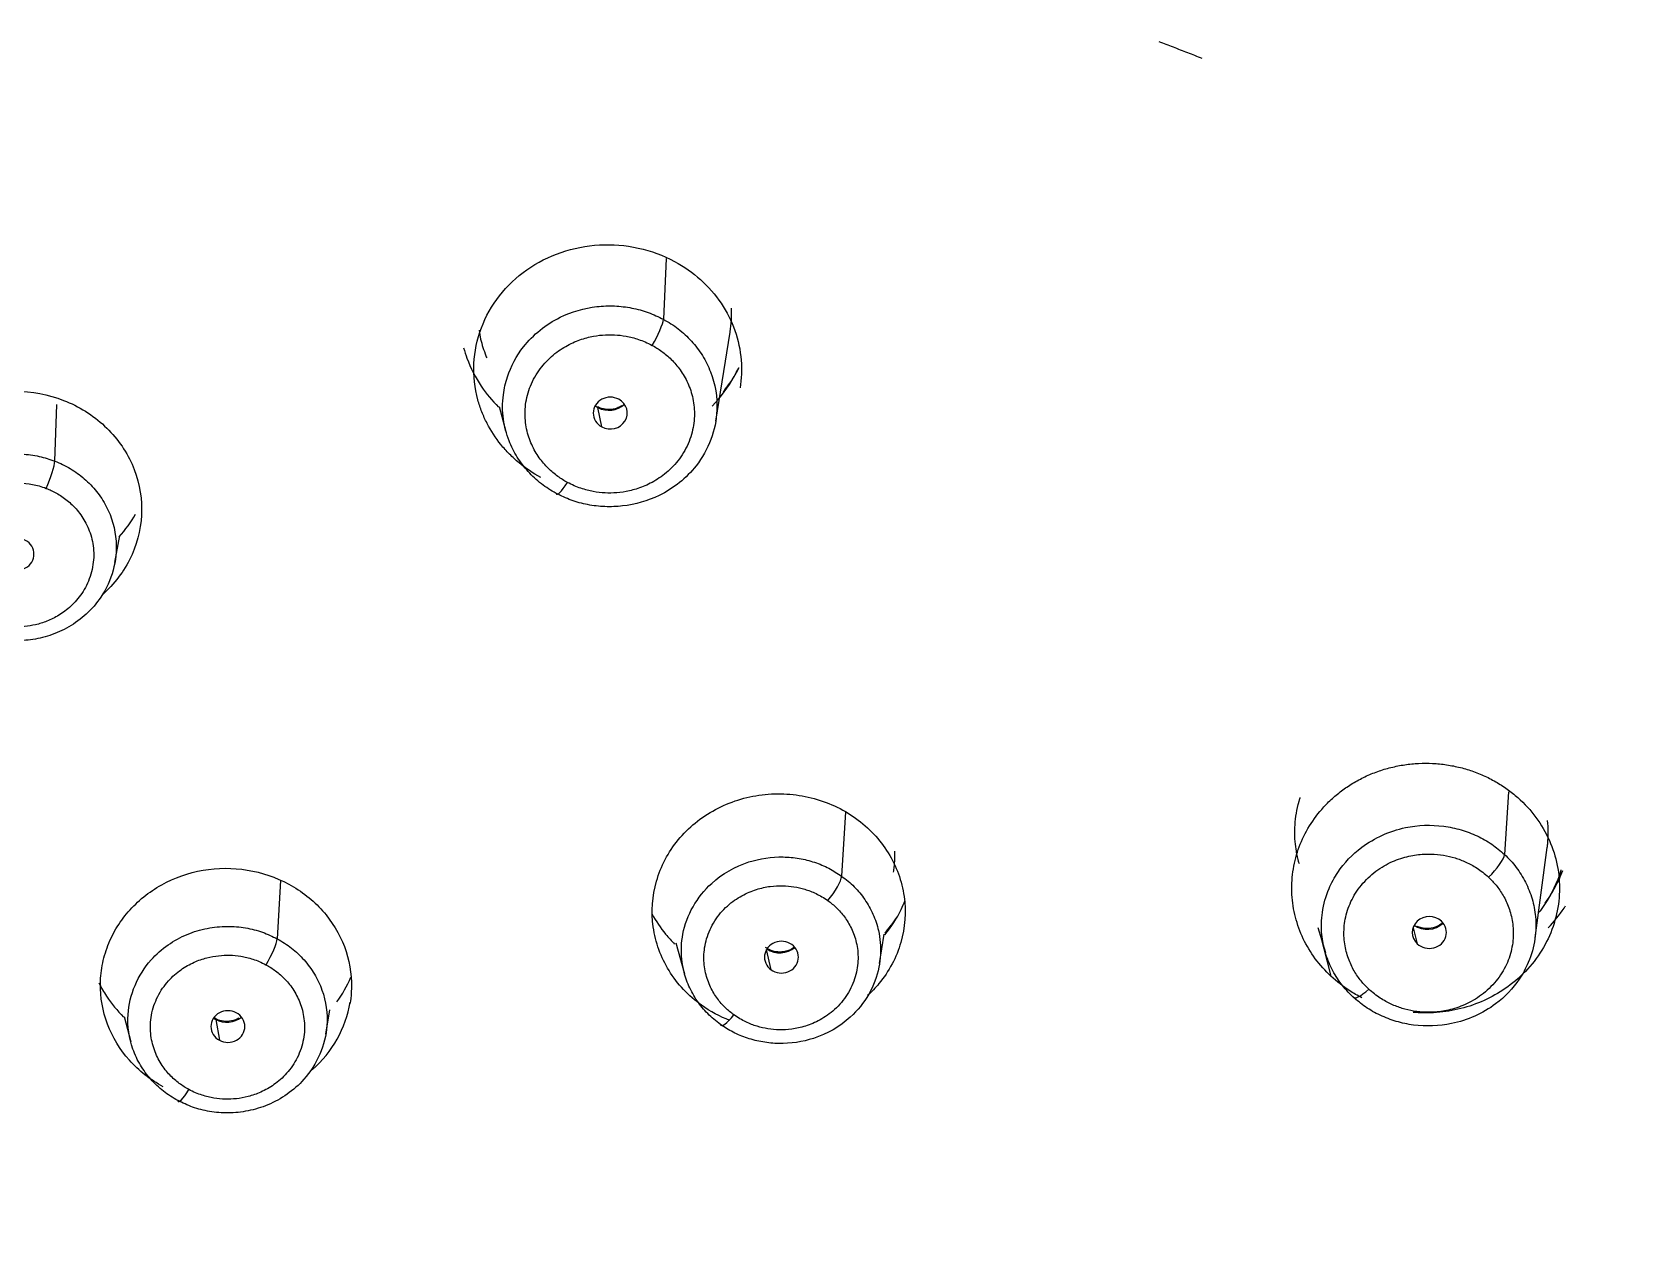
# Model space of a CAD drawing. Extents: x 0 to 1354, y 3495 to 4487.
# Drawn here: x 480.43 to 501.85, y 4138.38 to 4154.57 of the extents above; entities that cross this region are included whole.
import ezdxf

# ---------------------------------------------------------------- set-up
doc = ezdxf.new("R2010")
doc.units = 0
doc.header["$LTSCALE"] = 30
doc.header["$MEASUREMENT"] = 0
doc.layers.add('\\M+5B3DF\\M+5B4E7\\M+5CFDF', color=3, linetype='CONTINUOUS', lineweight=9)

msp = doc.modelspace()

# ---------------------------------------------------------------- linework, layer by layer
at = {"layer": '\\M+5B3DF\\M+5B4E7\\M+5CFDF', "color": 0, "lineweight": -3}
for p, q in [((488.843, 4151.564), (488.807, 4150.756)), ((489.502, 4149.403), (489.693, 4150.585)), ((480.727, 4148.874), (480.755, 4149.627)), ((486.626, 4149.598), (486.717, 4149.266)), ((487.988, 4149.328), (487.938, 4149.584)), ((481.525, 4147.526), (481.59, 4147.886)), ((500.025, 4144.482), (499.973, 4143.652)), ((491.225, 4144.219), (491.173, 4143.364)), ((500.378, 4142.544), (500.54, 4143.745)), ((483.722, 4143.306), (483.681, 4142.532)), ((491.677, 4142.206), (491.737, 4142.595)), ((497.496, 4142.682), (497.595, 4142.349)), ((497.524, 4142.589), (497.669, 4142.035)), ((498.76, 4142.679), (498.815, 4142.467)), ((488.974, 4142.479), (489.087, 4142.069)), ((490.237, 4142.122), (490.177, 4142.392)), ((481.648, 4141.5), (481.735, 4141.166)), ((484.326, 4141.267), (484.38, 4141.59)), ((482.863, 4141.462), (482.912, 4141.185))]:
    msp.add_line(p, q, dxfattribs=at)
for centre, major_axis, ratio, start_param, end_param in [((488.657, 4150.517), (-0.142, -0.264), 0.178311, 1.251525, 2.788057), ((488.101, 4149.511), (0.226, 0.001), 0.934543, 1.043129, 4.184722), ((488.084, 4149.824), (-0.292, -0.016), 0.944635, 0.996281, 2.295232), ((488.101, 4149.511), (0.226, 0.001), 0.934543, 4.184722, 7.326314), ((488.084, 4149.824), (-0.292, -0.016), 0.944635, 0.839842, 0.996281), ((487.789, 4149.331), (-0.142, -0.264), 0.178311, 2.927683, 3.128253), ((480.613, 4148.619), (-0.108, -0.28), 0.136474, 1.23175, 2.764525), ((487.532, 4148.698), (0.142, 0.264), 0.178311, 2.927683, 4.393118), ((480.225, 4147.638), (0.226, 0.001), 0.934583, 4.317031, 7.458624), ((499.761, 4143.457), (-0.205, -0.219), 0.25217, 1.307161, 2.844242), ((490.991, 4143.146), (0.175, 0.244), 0.217098, 4.418329, 5.951188), ((498.975, 4142.616), (0.226, 0.001), 0.934246, 0.780577, 3.922169), ((498.951, 4142.933), (0.291, 0.022), 0.942741, 3.990432, 5.42511), ((498.975, 4142.616), (0.226, 0.001), 0.934246, 3.922169, 7.063762), ((483.531, 4142.294), (0.142, 0.264), 0.178311, 4.393118, 5.922447), ((490.374, 4142.289), (0.226, 0.001), 0.93437, 0.912659, 4.054252), ((490.355, 4142.625), (-0.295, -0.017), 0.942791, 0.887605, 2.246931), ((490.374, 4142.289), (0.226, 0.001), 0.93437, 4.054252, 7.195845), ((498.171, 4141.972), (0.205, 0.219), 0.25217, 2.983869, 4.448754), ((483.025, 4141.368), (0.225, 0.001), 0.934436, 1.044615, 4.186208), ((483.011, 4141.704), (-0.296, -0.013), 0.942626, 1.007345, 2.245969), ((483.025, 4141.368), (0.225, 0.001), 0.934436, 4.186208, 7.327801), ((483.001, 4141.932), (1.668, 0.071), 0.942626, 5.427085, 6.084435), ((489.744, 4141.629), (-0.175, -0.244), 0.217098, 6.090814, 7.559921), ((483.011, 4141.704), (-0.296, -0.013), 0.942626, 0.890419, 1.007345), ((482.713, 4141.21), (0.142, 0.264), 0.178311, 6.062073, 6.280972), ((482.508, 4140.638), (-0.142, -0.264), 0.178311, 6.062073, 7.534711)]:
    msp.add_ellipse(centre, major_axis=major_axis, ratio=ratio, start_param=start_param, end_param=end_param, dxfattribs=at)
for points, knots in [([(498.896, 4161.358), (499.104, 4161.278), (499.527, 4161.115), (500.165, 4160.855), (500.818, 4160.577), (501.484, 4160.28), (502.163, 4159.963), (502.854, 4159.623), (503.554, 4159.259), (504.263, 4158.871), (504.98, 4158.455), (505.703, 4158.01), (506.431, 4157.534), (507.163, 4157.025), (507.897, 4156.481), (508.633, 4155.903), (509.368, 4155.287), (510.101, 4154.635), (510.829, 4153.946), (511.549, 4153.221), (512.259, 4152.461), (512.958, 4151.663), (513.643, 4150.827), (514.312, 4149.95), (514.965, 4149.032), (515.597, 4148.076), (516.206, 4147.085), (516.787, 4146.061), (517.339, 4145.009), (517.862, 4143.931), (518.353, 4142.831), (518.816, 4141.711), (519.252, 4140.565), (519.663, 4139.383), (520.052, 4138.154), (520.425, 4136.867), (520.78, 4135.513), (521.117, 4134.086), (521.433, 4132.58), (521.729, 4130.991), (522.004, 4129.315), (522.257, 4127.548), (522.488, 4125.688), (522.695, 4123.734), (522.877, 4121.685), (523.03, 4119.554), (523.153, 4117.367), (523.244, 4115.167), (523.304, 4113.004), (523.33, 4110.903), (523.326, 4108.866), (523.294, 4106.878), (523.237, 4104.928), (523.157, 4103.02), (523.055, 4101.158), (522.931, 4099.346), (522.783, 4097.572), (522.609, 4095.814), (522.406, 4094.05), (522.167, 4092.265), (521.885, 4090.452), (521.553, 4088.611), (521.166, 4086.749), (520.721, 4084.878), (520.215, 4083.014), (519.647, 4081.177), (519.022, 4079.382), (518.347, 4077.652), (517.618, 4075.978), (516.824, 4074.346), (515.945, 4072.732), (514.964, 4071.131), (513.847, 4069.542), (512.566, 4067.974), (511.116, 4066.445), (509.497, 4064.997), (507.728, 4063.662), (505.837, 4062.44), (503.854, 4061.299), (501.782, 4060.223), (499.625, 4059.195), (497.407, 4058.173), (495.164, 4057.106), (492.948, 4055.937), (490.822, 4054.604), (489.147, 4053.34), (487.855, 4052.208), (486.876, 4051.253), (485.891, 4050.176), (484.918, 4048.973), (483.971, 4047.627), (483.063, 4046.089), (482.199, 4044.282), (481.374, 4042.126), (480.619, 4039.549), (480.001, 4036.51), (479.573, 4033.021), (479.348, 4029.166), (479.203, 4025.046), (479.079, 4020.693), (478.965, 4016.03), (478.866, 4010.967), (478.814, 4007.437), (478.787, 4005.599)], [0, 0, 0, 0, 0.003544, 0.007201, 0.01097, 0.014848, 0.018837, 0.022935, 0.027142, 0.031459, 0.035888, 0.040431, 0.045095, 0.049884, 0.054803, 0.059853, 0.065035, 0.070349, 0.07579, 0.08135, 0.087022, 0.092807, 0.09872, 0.104773, 0.110967, 0.117287, 0.123715, 0.130231, 0.136819, 0.143468, 0.150168, 0.156906, 0.163715, 0.170668, 0.177844, 0.185322, 0.193141, 0.201338, 0.209948, 0.219002, 0.228521, 0.238531, 0.249049, 0.260084, 0.271644, 0.283691, 0.296093, 0.308564, 0.320791, 0.332572, 0.343982, 0.355131, 0.366093, 0.376851, 0.387326, 0.397512, 0.40746, 0.417323, 0.427267, 0.437362, 0.447647, 0.458143, 0.468826, 0.479621, 0.490447, 0.501223, 0.511855, 0.522246, 0.532261, 0.542305, 0.552449, 0.562759, 0.573377, 0.584445, 0.595968, 0.607757, 0.619676, 0.631715, 0.643918, 0.656335, 0.669021, 0.682018, 0.695271, 0.708641, 0.722035, 0.735445, 0.742244, 0.74954, 0.757318, 0.765556, 0.774232, 0.783549, 0.793975, 0.806052, 0.820158, 0.836493, 0.855109, 0.875694, 0.897487, 0.920175, 0.944378, 0.971031, 1, 1, 1, 1]), ([(498.594, 4160.306), (500.412, 4159.607), (502.18, 4158.798), (504.693, 4157.371), (505.508, 4156.859), (507.078, 4155.765), (507.835, 4155.182), (510.014, 4153.338), (511.347, 4151.984), (513.746, 4149.084), (514.807, 4147.534), (516.658, 4144.299), (517.447, 4142.612), (518.801, 4139.163), (519.358, 4137.397), (520.298, 4133.824), (520.676, 4132.017), (521.302, 4128.381), (521.551, 4126.553), (521.958, 4122.889), (522.114, 4121.052), (522.354, 4117.373), (522.439, 4115.532), (522.593, 4110.005), (522.551, 4106.318), (522.285, 4100.795), (522.163, 4098.955), (521.826, 4095.284), (521.614, 4093.452), (521.072, 4089.804), (520.74, 4087.988), (519.919, 4084.388), (519.431, 4082.604), (518.265, 4079.09), (517.593, 4077.358), (516.413, 4074.831), (515.992, 4074), (515.085, 4072.37), (514.6, 4071.57), (513.029, 4069.241), (511.819, 4067.782), (509.771, 4065.801), (509.049, 4065.177), (507.535, 4064.004), (506.744, 4063.455), (505.118, 4062.415), (504.283, 4061.925), (502.586, 4060.987), (501.724, 4060.54), (499.108, 4059.247), (497.325, 4058.447), (494.701, 4057.158), (493.835, 4056.713), (492.142, 4055.761), (491.317, 4055.252), (489.725, 4054.156), (488.957, 4053.57), (487.49, 4052.318), (486.792, 4051.652), (485.471, 4050.241), (484.848, 4049.497), (483.701, 4047.936), (483.179, 4047.117), (482.26, 4045.409), (481.86, 4044.522), (481.151, 4042.708), (480.842, 4041.781), (480.036, 4038.964), (479.665, 4037.037), (479.158, 4033.15), (479.026, 4031.189), (478.834, 4027.264), (478.769, 4025.298), (478.647, 4021.363), (478.591, 4019.394), (478.444, 4013.486), (478.372, 4009.543), (478.322, 4005.599)], [0, 0, 0, 0, 0.03125, 0.03125, 0.046875, 0.046875, 0.0625, 0.0625, 0.09375, 0.09375, 0.125, 0.125, 0.15625, 0.15625, 0.1875, 0.1875, 0.21875, 0.21875, 0.25, 0.25, 0.28125, 0.28125, 0.3125, 0.3125, 0.375, 0.375, 0.40625, 0.40625, 0.4375, 0.4375, 0.46875, 0.46875, 0.5, 0.5, 0.53125, 0.53125, 0.546875, 0.546875, 0.5625, 0.5625, 0.59375, 0.59375, 0.609375, 0.609375, 0.625, 0.625, 0.640625, 0.640625, 0.65625, 0.65625, 0.6875, 0.6875, 0.703125, 0.703125, 0.71875, 0.71875, 0.734375, 0.734375, 0.75, 0.75, 0.765625, 0.765625, 0.78125, 0.78125, 0.796875, 0.796875, 0.8125, 0.8125, 0.84375, 0.84375, 0.875, 0.875, 0.90625, 0.90625, 0.9375, 0.9375, 1, 1, 1, 1]), ([(477.479, 4036.988), (477.514, 4037.19), (477.594, 4037.649), (477.743, 4038.418), (477.942, 4039.344), (478.182, 4040.346), (478.558, 4041.75), (479.034, 4043.258), (479.749, 4045.107), (480.557, 4046.812), (481.569, 4048.451), (482.475, 4049.612), (483.174, 4050.395), (483.72, 4050.964), (484.274, 4051.514), (484.896, 4052.101), (485.556, 4052.699), (486.279, 4053.336), (487.009, 4053.963), (487.729, 4054.55), (488.497, 4055.146), (489.606, 4055.948), (491.134, 4056.933), (493.076, 4058.015), (495.111, 4059.026), (497.684, 4060.238), (500.38, 4061.506), (502.737, 4062.753), (504.255, 4063.645), (505.394, 4064.366), (507.42, 4065.757), (509.41, 4067.484), (511.2, 4069.52), (512.347, 4071.021), (513.485, 4072.763), (514.592, 4074.748), (515.655, 4076.97), (516.656, 4079.43), (517.576, 4082.125), (518.696, 4086.112), (519.683, 4091.185), (520.366, 4097.065), (520.727, 4102.371), (520.873, 4107.087), (520.883, 4111.209), (520.799, 4114.734), (520.663, 4117.66), (520.51, 4119.989), (520.37, 4121.722), (520.265, 4122.858), (520.029, 4125.221), (519.591, 4128.685), (518.759, 4133.098), (517.87, 4136.521), (516.72, 4140.04), (515.134, 4143.756), (512.786, 4147.647), (510.218, 4150.803), (507.625, 4153.277), (505.162, 4155.143), (502.955, 4156.485), (501.114, 4157.427), (499.704, 4158.062), (498.76, 4158.452), (498.289, 4158.636), (498.135, 4158.696)], [0, 0, 0, 0, 0.003976, 0.009037, 0.015181, 0.02234, 0.029033, 0.04339, 0.053009, 0.067553, 0.080041, 0.090497, 0.096214, 0.100508, 0.105868, 0.11143, 0.117193, 0.123269, 0.130297, 0.136094, 0.141538, 0.149425, 0.163015, 0.17726, 0.192999, 0.207436, 0.232823, 0.251111, 0.25955, 0.267329, 0.277588, 0.307897, 0.319194, 0.331856, 0.345879, 0.361259, 0.378, 0.3961, 0.415561, 0.436382, 0.481194, 0.521892, 0.558479, 0.590959, 0.619335, 0.643607, 0.663774, 0.679837, 0.691795, 0.699649, 0.703397, 0.740803, 0.771616, 0.795835, 0.813454, 0.847523, 0.878173, 0.905401, 0.929204, 0.949582, 0.966531, 0.980047, 0.990129, 0.99678, 1, 1, 1, 1]), ([(498.048, 4158.561), (499.537, 4157.987), (500.991, 4157.335), (503.081, 4156.207), (503.762, 4155.806), (505.084, 4154.951), (505.725, 4154.496), (507.584, 4153.058), (508.739, 4152.003), (510.862, 4149.74), (511.83, 4148.532), (513.568, 4145.995), (514.339, 4144.667), (515.694, 4141.93), (516.278, 4140.521), (517.804, 4136.224), (518.517, 4133.268), (519.308, 4128.796), (519.526, 4127.298), (519.894, 4124.296), (520.044, 4122.791), (520.417, 4118.271), (520.56, 4115.25), (520.636, 4110.717), (520.638, 4109.206), (520.597, 4106.184), (520.554, 4104.673), (520.42, 4101.654), (520.327, 4100.145), (520.086, 4097.131), (519.937, 4095.626), (519.387, 4091.124), (518.877, 4088.136), (517.767, 4083.729), (517.34, 4082.272), (516.354, 4079.399), (515.796, 4077.981), (514.522, 4075.209), (513.81, 4073.852), (512.18, 4071.249), (511.258, 4070.005), (509.698, 4068.277), (509.148, 4067.723), (507.992, 4066.671), (507.385, 4066.174), (505.494, 4064.757), (504.148, 4063.913), (502.068, 4062.746), (501.364, 4062.374), (499.94, 4061.655), (499.22, 4061.307), (497.053, 4060.279), (495.596, 4059.613), (493.446, 4058.543), (492.736, 4058.174), (491.338, 4057.396), (490.652, 4056.987), (489.311, 4056.118), (488.657, 4055.66), (487.706, 4054.933), (487.393, 4054.684), (486.779, 4054.174), (486.478, 4053.913), (485.881, 4053.384), (485.585, 4053.118), (484.991, 4052.582), (484.694, 4052.312), (483.812, 4051.489), (483.237, 4050.921), (482.168, 4049.711), (481.671, 4049.072), (480.772, 4047.729), (480.371, 4047.025), (479.653, 4045.576), (479.334, 4044.832), (478.76, 4043.32), (478.506, 4042.552), (477.821, 4040.226), (477.47, 4038.645), (477.193, 4037.052)], [0, 0, 0, 0, 0.03125, 0.03125, 0.046875, 0.046875, 0.0625, 0.0625, 0.09375, 0.09375, 0.125, 0.125, 0.15625, 0.15625, 0.1875, 0.1875, 0.25, 0.25, 0.28125, 0.28125, 0.3125, 0.3125, 0.375, 0.375, 0.40625, 0.40625, 0.4375, 0.4375, 0.46875, 0.46875, 0.5, 0.5, 0.5625, 0.5625, 0.59375, 0.59375, 0.625, 0.625, 0.65625, 0.65625, 0.6875, 0.6875, 0.703125, 0.703125, 0.71875, 0.71875, 0.75, 0.75, 0.765625, 0.765625, 0.78125, 0.78125, 0.8125, 0.8125, 0.828125, 0.828125, 0.84375, 0.84375, 0.859375, 0.859375, 0.867188, 0.867188, 0.875, 0.875, 0.882813, 0.882813, 0.890625, 0.890625, 0.90625, 0.90625, 0.921875, 0.921875, 0.9375, 0.9375, 0.953125, 0.953125, 0.96875, 0.96875, 1, 1, 1, 1]), ([(498.243, 4158.284), (498.369, 4158.234), (498.648, 4158.122), (499.105, 4157.932), (499.64, 4157.703), (500.251, 4157.431), (500.936, 4157.112), (501.692, 4156.739), (502.514, 4156.307), (503.398, 4155.804), (504.337, 4155.22), (505.328, 4154.545), (506.361, 4153.776), (507.414, 4152.919), (508.455, 4151.989), (509.447, 4150.993), (510.378, 4149.958), (511.235, 4148.928), (511.99, 4147.945), (512.637, 4147.025), (513.205, 4146.148), (513.556, 4145.569), (513.725, 4145.279)], [0, 0, 0, 0, 0.01935, 0.042887, 0.070604, 0.10249, 0.13855, 0.178806, 0.22327, 0.271962, 0.324987, 0.38262, 0.445061, 0.511545, 0.57981, 0.648378, 0.716974, 0.783906, 0.845349, 0.899595, 0.950112, 1, 1, 1, 1]), ([(498.15, 4157.951), (498.342, 4157.874), (498.735, 4157.715), (499.334, 4157.461), (499.959, 4157.187), (500.607, 4156.888), (501.277, 4156.564), (501.967, 4156.211), (502.674, 4155.826), (503.397, 4155.406), (504.131, 4154.947), (504.875, 4154.448), (505.628, 4153.908), (506.386, 4153.326), (507.149, 4152.703), (507.913, 4152.035), (508.67, 4151.318), (509.415, 4150.547), (510.15, 4149.727), (510.877, 4148.863), (511.592, 4147.952), (512.288, 4146.991), (512.897, 4146.063), (513.269, 4145.454), (513.427, 4145.187)], [0, 0, 0, 0, 0.029952, 0.061452, 0.094497, 0.129084, 0.16521, 0.202874, 0.242073, 0.282811, 0.325089, 0.36892, 0.414307, 0.461246, 0.509733, 0.559755, 0.6113, 0.664407, 0.719094, 0.775344, 0.833126, 0.89243, 0.95329, 1, 1, 1, 1]), ([(519.845, 4109.579), (519.844, 4109.829), (519.844, 4110.439), (519.835, 4111.517), (519.814, 4112.777), (519.782, 4113.985), (519.731, 4115.459), (519.619, 4117.882), (519.41, 4120.913), (519.041, 4124.668), (518.506, 4128.719), (517.686, 4132.995), (516.603, 4136.969), (515.402, 4140.32), (514.028, 4143.293), (512.678, 4145.619), (511.367, 4147.517), (510.223, 4148.946), (509.268, 4150.025), (508.327, 4151.014), (507.075, 4152.185), (505.387, 4153.543), (503.34, 4154.939), (501.661, 4155.875), (500.266, 4156.555), (499.489, 4156.91), (498.644, 4157.275), (498.105, 4157.492), (497.848, 4157.596)], [0, 0, 0, 0, 0.013499, 0.032851, 0.058055, 0.081348, 0.097973, 0.137442, 0.211986, 0.261549, 0.34055, 0.431682, 0.4952, 0.561104, 0.621672, 0.669263, 0.703408, 0.743304, 0.765379, 0.778837, 0.814592, 0.854564, 0.891026, 0.942257, 0.953028, 0.970405, 0.985873, 1, 1, 1, 1]), ([(519.168, 4109.583), (519.167, 4109.825), (519.166, 4110.507), (519.153, 4111.832), (519.119, 4113.524), (519.058, 4115.382), (518.966, 4117.331), (518.792, 4120.228), (518.465, 4124), (517.872, 4128.664), (517.034, 4133.168), (515.974, 4137.074), (514.946, 4139.919), (514.083, 4141.922), (513.194, 4143.721), (512.224, 4145.396), (511.009, 4147.189), (509.715, 4148.829), (508.26, 4150.445), (506.722, 4151.882), (505.089, 4153.196), (503.506, 4154.27), (502.062, 4155.122), (500.861, 4155.751), (499.709, 4156.292), (498.685, 4156.739), (497.992, 4157.015), (497.646, 4157.153)], [0, 0, 0, 0, 0.013143, 0.037136, 0.072102, 0.105207, 0.138308, 0.178293, 0.263128, 0.344238, 0.433822, 0.511689, 0.563169, 0.597054, 0.629132, 0.670943, 0.700619, 0.744641, 0.781825, 0.815491, 0.855345, 0.891448, 0.915104, 0.942396, 0.9616, 0.980805, 1, 1, 1, 1]), ([(495.96, 4154.217), (495.896, 4154.243), (495.768, 4154.293), (495.577, 4154.367), (495.451, 4154.415), (495.388, 4154.439)], [0, 0, 0, 0, 0.335909, 0.668153, 1, 1, 1, 1]), ([(486.344, 4149.686), (486.301, 4149.845), (486.284, 4150.005), (486.299, 4150.329), (486.333, 4150.489), (486.447, 4150.793), (486.529, 4150.939), (486.733, 4151.198), (486.857, 4151.316), (487.132, 4151.509), (487.287, 4151.588), (487.612, 4151.7), (487.784, 4151.733), (488.13, 4151.753), (488.304, 4151.739), (488.643, 4151.665), (488.804, 4151.605), (488.956, 4151.524)], [0, 0, 0, 0, 0.125, 0.125, 0.25, 0.25, 0.375, 0.375, 0.5, 0.5, 0.625, 0.625, 0.75, 0.75, 0.875, 0.875, 1, 1, 1, 1]), ([(488.956, 4151.524), (489.082, 4151.456), (489.197, 4151.375), (489.404, 4151.189), (489.496, 4151.083), (489.649, 4150.857), (489.711, 4150.734), (489.801, 4150.478), (489.828, 4150.347), (489.849, 4150.09), (489.844, 4149.966), (489.824, 4149.844)], [0, 0, 0, 0, 0.20334, 0.20334, 0.40668, 0.40668, 0.61002, 0.61002, 0.81336, 0.81336, 1, 1, 1, 1]), ([(486.672, 4149.588), (486.672, 4149.644), (486.68, 4149.78), (486.743, 4150.06), (486.952, 4150.452), (487.38, 4150.796), (487.831, 4150.926), (488.158, 4150.939), (488.387, 4150.911), (488.607, 4150.853), (488.741, 4150.788), (488.807, 4150.756)], [0, 0, 0, 0, 0.059971, 0.146197, 0.306286, 0.52177, 0.692668, 0.771474, 0.848962, 0.925135, 1, 1, 1, 1]), ([(488.807, 4150.756), (488.841, 4150.737), (488.909, 4150.698), (489.005, 4150.629), (489.096, 4150.552), (489.18, 4150.467), (489.257, 4150.375), (489.326, 4150.276), (489.385, 4150.17), (489.488, 4149.937), (489.525, 4149.722), (489.517, 4149.548), (489.517, 4149.548)], [0, 0, 0, 0, 0.07738, 0.155609, 0.234687, 0.314618, 0.395402, 0.47704, 0.559536, 0.64289, 0.999992, 1, 1, 1, 1]), ([(489.693, 4150.585), (489.693, 4150.586), (489.71, 4150.691), (489.715, 4150.797), (489.709, 4150.902), (489.709, 4150.902)], [0, 0, 0, 0, 0.012713, 0.999881, 1, 1, 1, 1]), ([(486.359, 4150.61), (486.365, 4150.571), (486.378, 4150.494), (486.41, 4150.381), (486.439, 4150.299), (486.457, 4150.255), (486.461, 4150.246)], [0, 0, 0, 0, 0.311491, 0.619601, 0.924327, 1, 1, 1, 1]), ([(486.155, 4150.376), (486.167, 4150.33), (486.225, 4150.152), (486.365, 4149.878), (486.532, 4149.676), (486.617, 4149.591)], [0, 0, 0, 0, 0.157981, 0.615441, 1, 1, 1, 1]), ([(489.454, 4149.605), (489.57, 4149.722), (489.696, 4149.892), (489.789, 4150.077), (489.808, 4150.118)], [0, 0, 0, 0, 0.779097, 1, 1, 1, 1]), ([(489.6, 4149.792), (489.622, 4149.819), (489.7, 4149.919), (489.769, 4150.028), (489.814, 4150.114)], [0, 0, 0, 0, 0.273849, 1, 1, 1, 1]), ([(478.569, 4147.872), (478.538, 4147.991), (478.523, 4148.113), (478.523, 4148.438), (478.567, 4148.644), (478.692, 4148.927), (478.745, 4149.019), (478.867, 4149.189), (478.936, 4149.268), (479.091, 4149.413), (479.178, 4149.479), (479.359, 4149.592), (479.456, 4149.64), (479.66, 4149.72), (479.766, 4149.749), (479.98, 4149.789), (480.091, 4149.799), (480.421, 4149.799), (480.639, 4149.759), (480.844, 4149.68)], [0, 0, 0, 0, 0.106325, 0.106325, 0.28506, 0.28506, 0.374427, 0.374427, 0.463795, 0.463795, 0.553162, 0.553162, 0.64253, 0.64253, 0.731897, 0.731897, 0.821265, 0.821265, 1, 1, 1, 1]), ([(480.844, 4149.68), (480.947, 4149.64), (481.043, 4149.592), (481.225, 4149.478), (481.311, 4149.412), (481.467, 4149.267), (481.536, 4149.188), (481.658, 4149.018), (481.711, 4148.926), (481.836, 4148.643), (481.88, 4148.437), (481.88, 4148.029), (481.836, 4147.823), (481.711, 4147.54), (481.658, 4147.448), (481.536, 4147.278), (481.467, 4147.199), (481.382, 4147.12), (481.374, 4147.112), (481.366, 4147.105)], [0, 0, 0, 0, 0.099003, 0.099003, 0.198005, 0.198005, 0.297008, 0.297008, 0.39601, 0.39601, 0.594015, 0.594015, 0.79202, 0.79202, 0.891023, 0.891023, 0.990026, 0.990026, 1, 1, 1, 1]), ([(487.178, 4148.658), (487.075, 4148.714), (486.979, 4148.778), (486.847, 4148.887), (486.805, 4148.925), (486.744, 4148.986), (486.724, 4149.007), (486.686, 4149.05), (486.668, 4149.071), (486.579, 4149.181), (486.517, 4149.275), (486.453, 4149.399), (486.441, 4149.424), (486.418, 4149.475), (486.407, 4149.501), (486.377, 4149.579), (486.359, 4149.632), (486.344, 4149.686)], [0, 0, 0, 0, 0.25, 0.25, 0.375, 0.375, 0.4375, 0.4375, 0.5, 0.5, 0.75, 0.75, 0.8125, 0.8125, 0.875, 0.875, 1, 1, 1, 1]), ([(487.383, 4148.445), (487.349, 4148.464), (487.281, 4148.504), (487.185, 4148.572), (487.094, 4148.649), (487.01, 4148.734), (486.933, 4148.826), (486.864, 4148.926), (486.805, 4149.032), (486.732, 4149.196), (486.683, 4149.383), (486.672, 4149.535), (486.672, 4149.588)], [0, 0, 0, 0, 0.080941, 0.162795, 0.24556, 0.329237, 0.413824, 0.49932, 0.585725, 0.673037, 0.885031, 1, 1, 1, 1]), ([(489.517, 4149.548), (489.505, 4149.286), (489.331, 4148.821), (488.809, 4148.405), (488.356, 4148.275), (488.031, 4148.263), (487.801, 4148.29), (487.582, 4148.349), (487.449, 4148.413), (487.383, 4148.445)], [0, 0, 0, 0, 0.286916, 0.5103, 0.684608, 0.765781, 0.845406, 0.92348, 1, 1, 1, 1]), ([(488.254, 4149.608), (488.235, 4149.596), (488.183, 4149.57), (488.089, 4149.552), (487.997, 4149.565), (487.949, 4149.586), (487.932, 4149.595)], [0, 0, 0, 0, 0.211335, 0.519804, 0.819501, 1, 1, 1, 1]), ([(478.902, 4147.636), (478.883, 4147.897), (478.983, 4148.27), (479.287, 4148.62), (479.522, 4148.791), (479.777, 4148.904), (480.035, 4148.963), (480.285, 4148.973), (480.517, 4148.944), (480.659, 4148.897), (480.727, 4148.874)], [0, 0, 0, 0, 0.309856, 0.425843, 0.536021, 0.640396, 0.738977, 0.831767, 0.918774, 1, 1, 1, 1]), ([(480.727, 4148.874), (480.762, 4148.859), (480.833, 4148.83), (480.933, 4148.775), (481.03, 4148.712), (481.121, 4148.64), (481.205, 4148.56), (481.283, 4148.472), (481.352, 4148.376), (481.473, 4148.168), (481.53, 4147.972), (481.541, 4147.811), (481.541, 4147.811)], [0, 0, 0, 0, 0.078114, 0.157197, 0.23725, 0.318274, 0.400271, 0.483243, 0.56719, 0.652116, 0.999971, 1, 1, 1, 1]), ([(481.541, 4147.811), (481.558, 4147.553), (481.457, 4147.185), (481.156, 4146.839), (480.922, 4146.667), (480.668, 4146.554), (480.41, 4146.494), (480.16, 4146.484), (479.926, 4146.513), (479.784, 4146.56), (479.715, 4146.583)], [0, 0, 0, 0, 0.30684, 0.422729, 0.533015, 0.637686, 0.736729, 0.830134, 0.917894, 1, 1, 1, 1]), ([(513.427, 4145.187), (513.48, 4145.097), (513.748, 4144.642), (514.216, 4143.801), (514.803, 4142.642), (515.35, 4141.432), (515.869, 4140.179), (516.359, 4138.882), (516.811, 4137.542), (517.231, 4136.161), (517.62, 4134.741), (517.972, 4133.281), (518.295, 4131.785), (518.589, 4130.252), (518.853, 4128.684), (519.088, 4127.081), (519.299, 4125.445), (519.489, 4123.776), (519.654, 4122.075), (519.8, 4120.342), (519.923, 4118.577), (520.022, 4116.78), (520.104, 4114.952), (520.159, 4113.093), (520.192, 4111.204), (520.2, 4109.283), (520.184, 4107.333), (520.142, 4105.353), (520.072, 4103.343), (519.968, 4101.304), (519.836, 4099.236), (519.661, 4097.14), (519.446, 4095.017), (519.186, 4092.868), (518.862, 4090.696), (518.475, 4088.503), (518.008, 4086.292), (517.445, 4084.07), (516.895, 4082.18), (516.378, 4080.628), (515.937, 4079.415), (515.462, 4078.213), (514.953, 4077.023), (514.411, 4075.846), (513.823, 4074.688), (513.197, 4073.548), (512.522, 4072.431), (511.794, 4071.344), (511.016, 4070.288), (510.174, 4069.274), (509.278, 4068.301), (508.329, 4067.373), (507.318, 4066.502), (506.265, 4065.677), (505.158, 4064.913), (504.025, 4064.185), (502.866, 4063.493), (501.681, 4062.841), (500.482, 4062.214), (499.267, 4061.612), (498.043, 4061.026), (496.814, 4060.45), (495.586, 4059.872), (494.366, 4059.28), (493.158, 4058.67), (491.963, 4058.037), (490.856, 4057.41), (489.844, 4056.784), (488.921, 4056.166), (488.019, 4055.52), (487.143, 4054.84), (486.294, 4054.129), (485.464, 4053.395), (484.636, 4052.653), (483.81, 4051.901), (483.006, 4051.122), (482.253, 4050.295), (481.546, 4049.429), (480.877, 4048.53), (480.429, 4047.791), (480.066, 4047.147), (479.712, 4046.488), (479.216, 4045.458), (478.637, 4044.031), (478.109, 4042.498), (477.688, 4040.993), (477.358, 4039.666), (477.064, 4038.345), (476.908, 4037.461), (476.83, 4037.021)], [0, 0, 0, 0, 0.002468, 0.012514, 0.022798, 0.033329, 0.044108, 0.055129, 0.066393, 0.077904, 0.089657, 0.101655, 0.113899, 0.126387, 0.139118, 0.152094, 0.165315, 0.17878, 0.192488, 0.20644, 0.220635, 0.235074, 0.249757, 0.264681, 0.279851, 0.295264, 0.31092, 0.326819, 0.34296, 0.359346, 0.375974, 0.392844, 0.409959, 0.427314, 0.444912, 0.462752, 0.480832, 0.499156, 0.517721, 0.528, 0.538278, 0.548557, 0.558836, 0.569113, 0.579388, 0.589662, 0.599931, 0.610203, 0.620471, 0.630736, 0.641004, 0.651267, 0.661534, 0.671801, 0.682071, 0.692355, 0.702632, 0.712912, 0.723195, 0.733479, 0.743768, 0.75406, 0.764357, 0.774655, 0.784949, 0.79524, 0.805535, 0.814028, 0.822513, 0.830998, 0.839481, 0.847958, 0.856419, 0.864871, 0.873338, 0.881827, 0.890319, 0.898795, 0.907282, 0.915765, 0.918446, 0.924105, 0.932748, 0.944371, 0.958984, 0.969412, 0.979719, 0.989916, 1, 1, 1, 1]), ([(513.725, 4145.279), (513.731, 4145.27), (513.921, 4144.944), (514.292, 4144.287), (514.818, 4143.281), (515.332, 4142.192), (515.864, 4140.957), (516.434, 4139.511), (517.002, 4137.869), (517.539, 4136.095), (518.024, 4134.249), (518.452, 4132.336), (518.837, 4130.355), (519.172, 4128.306), (519.462, 4126.181), (519.721, 4123.968), (519.936, 4121.681), (520.119, 4119.321), (520.255, 4116.932), (520.357, 4114.541), (520.411, 4112.202), (520.431, 4109.921), (520.417, 4107.681), (520.37, 4105.453), (520.289, 4103.21), (520.168, 4100.954), (520.012, 4098.687), (519.804, 4096.398), (519.55, 4094.055), (519.222, 4091.662), (518.816, 4089.225), (518.311, 4086.729), (517.7, 4084.286), (517.109, 4082.252), (516.582, 4080.674), (516.137, 4079.453), (515.667, 4078.267), (515.174, 4077.116), (514.657, 4075.989), (514.101, 4074.884), (513.507, 4073.79), (512.865, 4072.707), (512.171, 4071.647), (511.449, 4070.641), (510.709, 4069.711), (509.956, 4068.856), (509.185, 4068.048), (508.377, 4067.279), (507.529, 4066.551), (506.654, 4065.857), (505.751, 4065.208), (504.838, 4064.606), (503.932, 4064.036), (503.025, 4063.5), (502.11, 4062.994), (501.183, 4062.5), (500.202, 4062), (499.127, 4061.474), (497.949, 4060.915), (496.699, 4060.331), (495.418, 4059.727), (494.143, 4059.105), (492.932, 4058.486), (491.85, 4057.904), (490.78, 4057.291), (489.735, 4056.635), (488.677, 4055.909), (487.713, 4055.193), (486.781, 4054.439), (485.86, 4053.634), (484.945, 4052.807), (484.055, 4051.994), (483.233, 4051.2), (482.53, 4050.434), (481.962, 4049.75), (481.523, 4049.186), (481.179, 4048.715), (480.9, 4048.299), (480.664, 4047.915), (480.417, 4047.491), (480.151, 4047.014), (479.866, 4046.469), (479.594, 4045.915), (479.333, 4045.338), (479.068, 4044.707), (478.782, 4043.972), (478.461, 4043.083), (478.13, 4042.043), (477.807, 4040.882), (477.496, 4039.643), (477.206, 4038.354), (477.049, 4037.473), (476.97, 4037.032)], [0, 0, 0, 0, 0.000249, 0.008916, 0.017886, 0.027158, 0.037545, 0.049877, 0.064188, 0.079026, 0.094192, 0.109873, 0.126, 0.142603, 0.159715, 0.177508, 0.196149, 0.214924, 0.234452, 0.253688, 0.272519, 0.290724, 0.308584, 0.326418, 0.344337, 0.362602, 0.380752, 0.398999, 0.417862, 0.437408, 0.457046, 0.477191, 0.498512, 0.517389, 0.527892, 0.538271, 0.548415, 0.558305, 0.568085, 0.577888, 0.587654, 0.597568, 0.607634, 0.617478, 0.626664, 0.635428, 0.644046, 0.652634, 0.661245, 0.669847, 0.678351, 0.686737, 0.694871, 0.702836, 0.710787, 0.718707, 0.726778, 0.735836, 0.745918, 0.756431, 0.767185, 0.778121, 0.788755, 0.798204, 0.806156, 0.816934, 0.826447, 0.835552, 0.84446, 0.853939, 0.86358, 0.872633, 0.88133, 0.889549, 0.896262, 0.901548, 0.905802, 0.909513, 0.912928, 0.916035, 0.920686, 0.925318, 0.929989, 0.934669, 0.939673, 0.945479, 0.952541, 0.961029, 0.970166, 0.979783, 0.989897, 1, 1, 1, 1]), ([(497.546, 4144.251), (497.585, 4144.296), (497.669, 4144.382), (497.806, 4144.497), (497.906, 4144.565), (497.985, 4144.613), (498.012, 4144.628), (498.066, 4144.657), (498.093, 4144.671), (498.176, 4144.71), (498.289, 4144.756), (498.406, 4144.792), (498.496, 4144.814), (498.527, 4144.821), (498.588, 4144.833), (498.618, 4144.838), (498.71, 4144.852), (498.833, 4144.864), (498.957, 4144.864), (499.05, 4144.859), (499.081, 4144.857), (499.143, 4144.851), (499.174, 4144.847), (499.266, 4144.833), (499.388, 4144.809), (499.505, 4144.773), (499.592, 4144.742), (499.62, 4144.731), (499.677, 4144.707), (499.706, 4144.695), (499.789, 4144.655), (499.897, 4144.597), (500.047, 4144.495), (500.139, 4144.417), (500.183, 4144.376)], [0, 0, 0, 0, 0.0625, 0.125, 0.1875, 0.1875, 0.21875, 0.21875, 0.25, 0.25, 0.3125, 0.375, 0.375, 0.40625, 0.40625, 0.4375, 0.4375, 0.5, 0.5625, 0.5625, 0.59375, 0.59375, 0.625, 0.625, 0.6875, 0.75, 0.75, 0.78125, 0.78125, 0.8125, 0.8125, 0.875, 0.9375, 1, 1, 1, 1]), ([(489.314, 4141.65), (489.226, 4141.713), (489.146, 4141.783), (489.002, 4141.937), (488.937, 4142.021), (488.827, 4142.199), (488.782, 4142.292), (488.712, 4142.486), (488.686, 4142.588), (488.644, 4142.892), (488.659, 4143.101), (488.772, 4143.495), (488.871, 4143.683), (489.071, 4143.926), (489.147, 4144.002), (489.312, 4144.137), (489.401, 4144.196), (489.592, 4144.299), (489.693, 4144.342), (489.9, 4144.407), (490.007, 4144.431), (490.227, 4144.457), (490.336, 4144.461), (490.555, 4144.447), (490.664, 4144.431), (490.984, 4144.351), (491.183, 4144.259), (491.359, 4144.133)], [0, 0, 0, 0, 0.0625, 0.0625, 0.125, 0.125, 0.1875, 0.1875, 0.25, 0.25, 0.375, 0.375, 0.5, 0.5, 0.5625, 0.5625, 0.625, 0.625, 0.6875, 0.6875, 0.75, 0.75, 0.8125, 0.8125, 0.875, 0.875, 1, 1, 1, 1]), ([(497.258, 4144.406), (497.257, 4144.404), (497.255, 4144.399), (497.253, 4144.39), (497.249, 4144.379), (497.246, 4144.367), (497.242, 4144.356), (497.239, 4144.346), (497.236, 4144.335), (497.233, 4144.324), (497.218, 4144.266), (497.197, 4144.162), (497.183, 4144.01), (497.185, 4143.863), (497.196, 4143.754), (497.209, 4143.681), (497.217, 4143.642), (497.226, 4143.603), (497.235, 4143.567), (497.241, 4143.544), (497.245, 4143.533)], [0, 0, 0, 0, 0.005391, 0.018805, 0.032048, 0.04512, 0.058022, 0.070754, 0.083315, 0.095705, 0.107925, 0.285521, 0.457381, 0.623499, 0.783869, 0.828884, 0.873783, 0.918566, 0.963231, 1, 1, 1, 1]), ([(500.183, 4144.376), (500.272, 4144.293), (500.349, 4144.204), (500.484, 4144.011), (500.541, 4143.906), (500.63, 4143.69), (500.662, 4143.579), (500.701, 4143.351), (500.707, 4143.234), (500.688, 4142.89), (500.623, 4142.661), (500.456, 4142.353), (500.387, 4142.254), (500.232, 4142.075), (500.145, 4141.993), (500.049, 4141.92)], [0, 0, 0, 0, 0.125, 0.125, 0.25, 0.25, 0.375, 0.375, 0.5, 0.5, 0.75, 0.75, 0.875, 0.875, 1, 1, 1, 1]), ([(491.359, 4144.133), (491.447, 4144.07), (491.527, 4144), (491.671, 4143.846), (491.736, 4143.762), (491.846, 4143.584), (491.891, 4143.491), (491.962, 4143.297), (491.987, 4143.195), (492.03, 4142.891), (492.015, 4142.682), (491.902, 4142.288), (491.802, 4142.1), (491.623, 4141.882), (491.572, 4141.828), (491.518, 4141.778)], [0, 0, 0, 0, 0.115058, 0.115058, 0.230116, 0.230116, 0.345175, 0.345175, 0.460233, 0.460233, 0.690349, 0.690349, 0.920466, 0.920466, 1, 1, 1, 1]), ([(500.54, 4143.745), (500.543, 4143.761), (500.551, 4143.829), (500.556, 4143.948), (500.55, 4144.052), (500.545, 4144.102)], [0, 0, 0, 0, 0.128516, 0.573982, 1, 1, 1, 1]), ([(497.556, 4142.883), (497.571, 4142.991), (497.623, 4143.176), (497.787, 4143.479), (498.098, 4143.806), (498.606, 4144.035), (499.078, 4144.052), (499.396, 4143.985), (499.611, 4143.903), (499.807, 4143.794), (499.918, 4143.699), (499.973, 4143.652)], [0, 0, 0, 0, 0.110649, 0.192209, 0.34369, 0.547558, 0.709236, 0.783796, 0.857107, 0.929173, 1, 1, 1, 1]), ([(491.863, 4143.418), (491.867, 4143.44), (491.878, 4143.532), (491.881, 4143.624), (491.878, 4143.694)], [0, 0, 0, 0, 0.242974, 1, 1, 1, 1]), ([(499.973, 4143.652), (500, 4143.625), (500.056, 4143.571), (500.129, 4143.481), (500.196, 4143.385), (500.254, 4143.283), (500.302, 4143.175), (500.341, 4143.063), (500.369, 4142.946), (500.38, 4142.867), (500.384, 4142.827), (500.384, 4142.827)], [0, 0, 0, 0, 0.120354, 0.242028, 0.365025, 0.489346, 0.614995, 0.741974, 0.870285, 0.999932, 1, 1, 1, 1]), ([(482.166, 4140.568), (481.994, 4140.661), (481.844, 4140.78), (481.591, 4141.064), (481.493, 4141.225), (481.362, 4141.572), (481.33, 4141.755), (481.335, 4142.031), (481.345, 4142.122), (481.383, 4142.301), (481.41, 4142.391), (481.481, 4142.562), (481.525, 4142.644), (481.627, 4142.8), (481.686, 4142.875), (481.816, 4143.012), (481.887, 4143.075), (482.041, 4143.189), (482.124, 4143.24), (482.383, 4143.37), (482.574, 4143.428), (482.962, 4143.479), (483.163, 4143.471), (483.546, 4143.393), (483.732, 4143.321), (484.062, 4143.124), (484.21, 4142.997), (484.446, 4142.705), (484.538, 4142.538), (484.651, 4142.188), (484.675, 4142.002), (484.659, 4141.769), (484.654, 4141.719), (484.645, 4141.669)], [0, 0, 0, 0, 0.081463, 0.081463, 0.162926, 0.162926, 0.244389, 0.244389, 0.285121, 0.285121, 0.325852, 0.325852, 0.366584, 0.366584, 0.407315, 0.407315, 0.448047, 0.448047, 0.488778, 0.488778, 0.570242, 0.570242, 0.651705, 0.651705, 0.733168, 0.733168, 0.814631, 0.814631, 0.896094, 0.896094, 0.977557, 0.977557, 1, 1, 1, 1]), ([(489.051, 4142.264), (489.04, 4142.374), (489.055, 4142.743), (489.348, 4143.26), (489.893, 4143.57), (490.315, 4143.632), (490.609, 4143.604), (490.814, 4143.553), (491.005, 4143.474), (491.117, 4143.401), (491.173, 4143.364)], [0, 0, 0, 0, 0.115412, 0.383463, 0.573772, 0.724854, 0.795413, 0.864788, 0.932982, 1, 1, 1, 1]), ([(500.434, 4142.885), (500.46, 4142.918), (500.585, 4143.091), (500.677, 4143.283), (500.727, 4143.445), (500.727, 4143.446)], [0, 0, 0, 0, 0.196297, 0.993867, 1, 1, 1, 1]), ([(500.513, 4143.007), (500.586, 4143.107), (500.67, 4143.252), (500.73, 4143.397), (500.746, 4143.439)], [0, 0, 0, 0, 0.703774, 1, 1, 1, 1]), ([(491.173, 4143.364), (491.202, 4143.343), (491.261, 4143.299), (491.341, 4143.224), (491.415, 4143.142), (491.482, 4143.053), (491.541, 4142.958), (491.591, 4142.858), (491.632, 4142.752), (491.682, 4142.576), (491.695, 4142.431), (491.689, 4142.323)], [0, 0, 0, 0, 0.087809, 0.176662, 0.266563, 0.357511, 0.44951, 0.54256, 0.636663, 0.731821, 1, 1, 1, 1]), ([(491.747, 4142.587), (491.833, 4142.691), (491.93, 4142.841), (492, 4143.002), (492.016, 4143.042)], [0, 0, 0, 0, 0.752535, 1, 1, 1, 1]), ([(488.658, 4142.859), (488.709, 4142.766), (488.801, 4142.629), (488.914, 4142.505), (488.956, 4142.463)], [0, 0, 0, 0, 0.645084, 1, 1, 1, 1]), ([(491.748, 4142.611), (491.774, 4142.64), (491.828, 4142.705), (491.878, 4142.775), (491.904, 4142.814)], [0, 0, 0, 0, 0.448296, 1, 1, 1, 1]), ([(497.96, 4141.763), (497.932, 4141.79), (497.877, 4141.845), (497.803, 4141.934), (497.737, 4142.03), (497.679, 4142.133), (497.63, 4142.241), (497.591, 4142.353), (497.563, 4142.47), (497.538, 4142.646), (497.542, 4142.786), (497.556, 4142.883), (497.556, 4142.883)], [0, 0, 0, 0, 0.091452, 0.183935, 0.277449, 0.371992, 0.467564, 0.564164, 0.66179, 0.760442, 0.999958, 1, 1, 1, 1]), ([(500.384, 4142.827), (500.393, 4142.729), (500.388, 4142.521), (500.309, 4142.238), (500.144, 4141.936), (499.832, 4141.607), (499.325, 4141.38), (498.852, 4141.363), (498.535, 4141.43), (498.32, 4141.513), (498.125, 4141.622), (498.014, 4141.717), (497.96, 4141.763)], [0, 0, 0, 0, 0.090559, 0.190958, 0.267, 0.402889, 0.589938, 0.735907, 0.803875, 0.870548, 0.935924, 1, 1, 1, 1]), ([(500.554, 4142.676), (500.632, 4142.76), (500.709, 4142.857), (500.776, 4142.96), (500.783, 4142.97)], [0, 0, 0, 0, 0.902732, 1, 1, 1, 1]), ([(481.7, 4141.529), (481.717, 4141.791), (481.869, 4142.148), (482.22, 4142.457), (482.477, 4142.598), (482.744, 4142.679), (483.008, 4142.705), (483.257, 4142.684), (483.483, 4142.628), (483.617, 4142.563), (483.681, 4142.532)], [0, 0, 0, 0, 0.310323, 0.426232, 0.536338, 0.640646, 0.739162, 0.83189, 0.918835, 1, 1, 1, 1]), ([(499.144, 4142.737), (499.124, 4142.72), (499.071, 4142.688), (498.974, 4142.664), (498.883, 4142.671), (498.832, 4142.689), (498.815, 4142.697)], [0, 0, 0, 0, 0.240015, 0.540471, 0.830894, 1, 1, 1, 1]), ([(483.681, 4142.532), (483.714, 4142.514), (483.779, 4142.476), (483.872, 4142.409), (483.958, 4142.335), (484.039, 4142.252), (484.112, 4142.162), (484.176, 4142.065), (484.231, 4141.962), (484.322, 4141.741), (484.351, 4141.539), (484.339, 4141.379), (484.339, 4141.379)], [0, 0, 0, 0, 0.078152, 0.157283, 0.237395, 0.318488, 0.400563, 0.483624, 0.567669, 0.652702, 0.99996, 1, 1, 1, 1]), ([(490.542, 4142.418), (490.536, 4142.413), (490.503, 4142.391), (490.432, 4142.361), (490.327, 4142.352), (490.232, 4142.375), (490.184, 4142.402), (490.164, 4142.417)], [0, 0, 0, 0, 0.064005, 0.306101, 0.560595, 0.810839, 1, 1, 1, 1]), ([(489.563, 4141.397), (489.533, 4141.419), (489.475, 4141.463), (489.394, 4141.539), (489.32, 4141.621), (489.253, 4141.709), (489.194, 4141.804), (489.144, 4141.905), (489.103, 4142.01), (489.07, 4142.13), (489.056, 4142.215), (489.051, 4142.264)], [0, 0, 0, 0, 0.103372, 0.20781, 0.313311, 0.419877, 0.527504, 0.636193, 0.745942, 0.85675, 1, 1, 1, 1]), ([(491.689, 4142.323), (491.686, 4142.267), (491.648, 4141.959), (491.385, 4141.501), (490.845, 4141.191), (490.423, 4141.129), (490.126, 4141.157), (489.922, 4141.209), (489.731, 4141.287), (489.618, 4141.36), (489.563, 4141.397)], [0, 0, 0, 0, 0.062576, 0.343414, 0.544176, 0.707471, 0.78254, 0.856319, 0.928807, 1, 1, 1, 1]), ([(481.313, 4141.946), (481.343, 4141.886), (481.436, 4141.724), (481.555, 4141.578), (481.641, 4141.494)], [0, 0, 0, 0, 0.36446, 1, 1, 1, 1]), ([(498.078, 4141.75), (498.023, 4141.778), (497.878, 4141.861), (497.746, 4141.964), (497.669, 4142.035)], [0, 0, 0, 0, 0.366638, 1, 1, 1, 1]), ([(500.049, 4141.92), (499.963, 4141.855), (499.779, 4141.74), (499.475, 4141.619), (499.154, 4141.552), (498.913, 4141.544), (498.782, 4141.554), (498.759, 4141.556)], [0, 0, 0, 0, 0.237403, 0.474806, 0.712209, 0.949612, 1, 1, 1, 1]), ([(482.359, 4140.386), (482.326, 4140.405), (482.26, 4140.443), (482.167, 4140.51), (482.08, 4140.585), (482, 4140.668), (481.927, 4140.758), (481.863, 4140.855), (481.808, 4140.958), (481.719, 4141.175), (481.69, 4141.372), (481.7, 4141.529), (481.7, 4141.529)], [0, 0, 0, 0, 0.0792, 0.159299, 0.240296, 0.322189, 0.404979, 0.488664, 0.573243, 0.658716, 0.99997, 1, 1, 1, 1]), ([(484.339, 4141.379), (484.32, 4141.121), (484.168, 4140.769), (483.821, 4140.463), (483.566, 4140.322), (483.299, 4140.241), (483.035, 4140.213), (482.786, 4140.234), (482.558, 4140.29), (482.424, 4140.355), (482.359, 4140.386)], [0, 0, 0, 0, 0.307118, 0.422873, 0.533055, 0.637652, 0.736654, 0.830052, 0.917836, 1, 1, 1, 1]), ([(483.171, 4141.48), (483.156, 4141.471), (483.109, 4141.449), (483.021, 4141.43), (482.924, 4141.443), (482.872, 4141.465), (482.851, 4141.477)], [0, 0, 0, 0, 0.155666, 0.473088, 0.780383, 1, 1, 1, 1])]:
    msp.add_open_spline(points, degree=3, knots=knots, dxfattribs=at)
for points in [[(487.532, 4148.591), (487.49, 4148.613), (487.405, 4148.666), (487.277, 4148.773), (487.155, 4148.913), (487.053, 4149.088), (486.983, 4149.296), (486.961, 4149.53), (486.999, 4149.779), (487.106, 4150.023), (487.272, 4150.229), (487.462, 4150.377), (487.653, 4150.472), (487.837, 4150.527), (488.002, 4150.551), (488.157, 4150.553), (488.311, 4150.535), (488.474, 4150.494), (488.595, 4150.444), (488.657, 4150.41)], [(488.657, 4150.41), (488.699, 4150.388), (488.784, 4150.335), (488.912, 4150.229), (489.033, 4150.089), (489.136, 4149.915), (489.206, 4149.707), (489.228, 4149.473), (489.191, 4149.224), (489.084, 4148.98), (488.919, 4148.773), (488.729, 4148.625), (488.537, 4148.529), (488.353, 4148.474), (488.187, 4148.45), (488.032, 4148.448), (487.878, 4148.466), (487.715, 4148.507), (487.594, 4148.557), (487.532, 4148.591)], [(479.829, 4146.745), (479.784, 4146.762), (479.692, 4146.805), (479.55, 4146.899), (479.413, 4147.031), (479.295, 4147.203), (479.213, 4147.416), (479.186, 4147.661), (479.234, 4147.924), (479.351, 4148.15), (479.5, 4148.317), (479.66, 4148.435), (479.821, 4148.513), (479.971, 4148.559), (480.114, 4148.583), (480.262, 4148.588), (480.426, 4148.57), (480.549, 4148.537), (480.613, 4148.512)], [(480.613, 4148.512), (480.658, 4148.495), (480.75, 4148.452), (480.891, 4148.358), (481.028, 4148.227), (481.146, 4148.055), (481.229, 4147.842), (481.256, 4147.598), (481.208, 4147.335), (481.091, 4147.108), (480.943, 4146.941), (480.782, 4146.822), (480.621, 4146.744), (480.471, 4146.698), (480.327, 4146.674), (480.179, 4146.669), (480.015, 4146.687), (479.892, 4146.72), (479.829, 4146.745)], [(481.583, 4147.869), (481.667, 4147.963), (481.739, 4148.064), (481.8, 4148.171)], [(497.669, 4142.035), (497.592, 4142.107), (497.453, 4142.263), (497.293, 4142.529), (497.188, 4142.818), (497.142, 4143.119), (497.154, 4143.423), (497.226, 4143.721), (497.355, 4144.001), (497.477, 4144.172), (497.546, 4144.251)], [(498.171, 4141.865), (498.136, 4141.897), (498.068, 4141.968), (497.974, 4142.103), (497.896, 4142.267), (497.845, 4142.461), (497.835, 4142.678), (497.879, 4142.911), (497.985, 4143.141), (498.156, 4143.351), (498.373, 4143.511), (498.597, 4143.607), (498.808, 4143.653), (499.001, 4143.662), (499.167, 4143.644), (499.317, 4143.609), (499.461, 4143.555), (499.607, 4143.476), (499.71, 4143.398), (499.761, 4143.35)], [(489.744, 4141.522), (489.705, 4141.55), (489.628, 4141.614), (489.522, 4141.733), (489.427, 4141.887), (489.36, 4142.075), (489.335, 4142.295), (489.368, 4142.533), (489.477, 4142.776), (489.653, 4142.979), (489.85, 4143.114), (490.043, 4143.194), (490.228, 4143.233), (490.392, 4143.24), (490.541, 4143.226), (490.684, 4143.194), (490.831, 4143.138), (490.938, 4143.077), (490.991, 4143.039)], [(499.761, 4143.35), (499.795, 4143.318), (499.863, 4143.247), (499.957, 4143.113), (500.035, 4142.949), (500.086, 4142.756), (500.096, 4142.539), (500.053, 4142.306), (499.948, 4142.076), (499.777, 4141.866), (499.561, 4141.706), (499.336, 4141.608), (499.124, 4141.562), (498.931, 4141.553), (498.764, 4141.571), (498.614, 4141.606), (498.47, 4141.661), (498.324, 4141.739), (498.221, 4141.818), (498.171, 4141.865)], [(490.991, 4143.039), (491.03, 4143.011), (491.107, 4142.947), (491.212, 4142.829), (491.307, 4142.675), (491.375, 4142.487), (491.401, 4142.268), (491.367, 4142.03), (491.259, 4141.787), (491.084, 4141.583), (490.886, 4141.448), (490.692, 4141.368), (490.507, 4141.329), (490.343, 4141.321), (490.194, 4141.335), (490.05, 4141.368), (489.903, 4141.423), (489.797, 4141.484), (489.744, 4141.522)], [(482.508, 4140.531), (482.465, 4140.554), (482.38, 4140.608), (482.252, 4140.719), (482.135, 4140.867), (482.042, 4141.052), (481.99, 4141.273), (481.998, 4141.519), (482.083, 4141.773), (482.231, 4141.983), (482.402, 4142.13), (482.577, 4142.227), (482.748, 4142.285), (482.902, 4142.312), (483.049, 4142.318), (483.197, 4142.304), (483.354, 4142.268), (483.471, 4142.22), (483.531, 4142.187)], [(483.531, 4142.187), (483.574, 4142.164), (483.659, 4142.111), (483.786, 4142), (483.904, 4141.853), (483.997, 4141.668), (484.048, 4141.447), (484.041, 4141.201), (483.957, 4140.947), (483.809, 4140.737), (483.638, 4140.589), (483.462, 4140.492), (483.292, 4140.434), (483.137, 4140.406), (482.99, 4140.401), (482.842, 4140.414), (482.685, 4140.451), (482.568, 4140.499), (482.508, 4140.531)], [(484.471, 4141.694), (484.546, 4141.797), (484.609, 4141.906), (484.659, 4142.021)], [(489.688, 4141.448), (489.555, 4141.5), (489.43, 4141.567), (489.314, 4141.65)]]:
    msp.add_open_spline(points, degree=3, dxfattribs=at)

doc.saveas('drawing.dxf')
